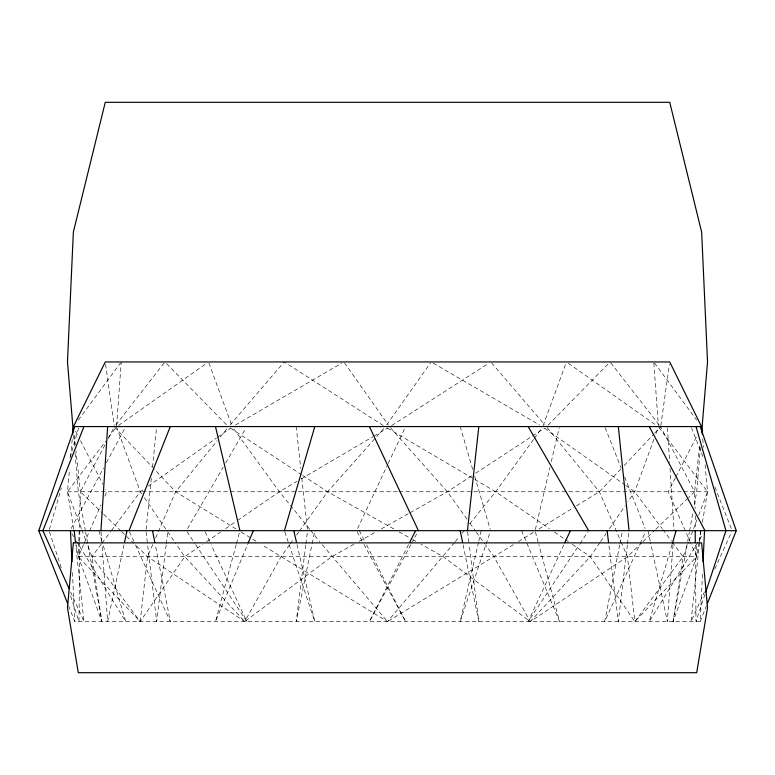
<?xml version="1.0" encoding="UTF-8"?>
<svg xmlns="http://www.w3.org/2000/svg" width="775" height="775" viewBox="0 0 775 775"><rect width="100%" height="100%" fill="white"/><g stroke="black" fill="none" stroke-linecap="round" stroke-linejoin="round"><path stroke-width="0.58" stroke-dasharray="3.88 2.91" d="M79.718 542.626L78.992 621.54L70.012 594.28M79.728 541.425L79.825 530.672M78.779 542.248L78.304 556.663L101.903 621.579L91.915 556.663L86.442 542.122M78.817 541.037L80.406 491.757L75.96 450.895M68.558 605.837L74.788 621.54L700.212 621.54L702.547 572.522M116.618 425.649L121.229 361.944M673 545.019L667.362 621.54L650.525 542.471M700.406 447.282L696.696 491.757L693.877 507.238M73.78 529.528L67.473 491.757L69.547 468.923M70.632 456.901L72.259 438.873M146.068 529.47L151.367 478.02M152.481 467.248L156.55 427.761M699.515 542.626L691.029 621.54L704.398 591.984M699.641 541.425L700.803 530.672M699.563 446.08L694.594 491.757L695.136 508.584M627.363 545.019L618.324 621.54L608.869 545.019M627.508 543.817L628.922 531.863M166.131 545.019L156.676 621.54L147.638 545.019M166.276 543.817L167.749 531.863M305.757 545.019L296.205 621.54L311.918 544.835M305.902 543.817L307.394 531.863M660.823 425.669L669.406 364.298M699.06 542.51L696.696 556.663L673.097 621.579L683.085 556.663L688.558 542.122M699.253 541.328L701.423 528.347M702.402 522.447L707.527 491.757L704.911 462.907M673.097 621.579L689.333 532.251M689.547 531.059L693.015 512.004M619.719 544.835L604.713 621.54L639.52 544.903M619.952 543.653L622.257 531.844M312.16 543.653L314.573 531.844M123.971 544.835L107.638 621.54L102 545.019M478.514 542.316L460.195 621.54L490.197 531.805M478.785 541.153L481.207 530.672M535.36 529.499L549.911 467.509M551.287 461.658L559.25 427.732M236.152 544.651L215.479 621.54L247.797 543.963M236.472 543.488L239.601 531.834M49.397 529.509L61.361 487.872M70.012 457.793L78.992 426.57M672.051 544.476L649.276 621.54L703.119 533.733M704.988 594.28L696.008 621.54L695.301 545.019M543.081 425.727L566.05 363.058M653.955 439.163L634.706 491.757L627.866 501.745M656.008 433.564L658.053 427.974M688.985 540.998L693.199 529.809M693.615 528.686L696.987 519.734M698.672 515.259L707.527 491.757L658.469 426.851M700.212 621.54L706.442 605.837M152.782 544.563L147.55 556.663L140.168 621.579L78.304 556.663L76.337 544.864M155.639 537.966L175.625 491.757L217.194 440.762M83.613 544.563L78.304 556.663L696.696 556.663L696.299 544.651M84.097 543.469L100.983 504.961M104.848 496.155L106.776 491.757L105.681 489.635M640.014 543.808L645.488 531.766M714.802 568.986L731.639 531.766M563.774 544.903L528.192 621.54L579.361 544.651M357.585 528.502L387.713 464.516M388.227 463.431L405.073 427.655M408.551 544.563L369.413 621.54L411.021 544.408M675.345 477.923L668.224 491.757L689.934 541.27M675.897 476.858L696.715 436.432M104.887 444.937L80.406 491.757L102.784 513.399M108.219 438.553L113.789 427.916M71.145 528.54L103.55 467.993M106.398 462.685L124.591 428.691M411.593 543.352L417.861 531.727M187.54 528.589L223.219 467.17M225.641 463.004L245.597 428.643M580.029 543.653L588.002 531.669M599.84 542.684L590.279 556.663L530.294 621.579L443.135 556.663L421.077 544.273M600.528 541.686L605.992 533.704M609.412 528.705L625.134 505.736M386.696 424.884L430.493 362.923M289.54 544.864L281.083 556.663L244.706 621.579L147.55 556.663L134.637 544.186M290.247 543.885L293.773 538.964M296.593 535.031L298.704 532.076M299.412 531.098L327.612 491.757L385.311 426.851M533.549 439.444L495.642 491.757L469.766 523.745M534.256 438.476L541.977 427.819M78.352 420.069L120.513 362.913M101.302 544.069L91.915 556.663L140.168 621.579L184.721 556.663L202.653 544.37M102.029 543.101L110.689 531.476M111.416 530.507L140.294 491.757L143.268 489.664M81.385 528.686L67.473 491.757L105.71 441.169M108.597 437.352L115.814 427.81M115.833 424.942L164.92 361.944M454.547 542.558L387.5 621.579L261.63 544.689M455.312 541.618L459.11 536.91M462.162 533.152L464.438 530.333M220.216 437.052L227.773 427.781M230.097 425.02L284.222 361.944L383.286 425.552M620.911 468.952L599.375 491.757L574.808 506.879M624.224 465.446L654.032 433.864M654.865 432.993L660.658 426.851L694.594 491.757L688.568 497.589M548.148 425.146L610.08 361.944M642.087 542.519L627.45 556.663L530.294 621.579L493.917 556.663L485.46 544.864M642.95 541.686L655.001 530.042M655.863 529.209L687.706 498.412M118.517 425.456L206.567 363.339M148.209 486.177L216.496 438.02M217.484 437.323L230.349 428.246M206.644 541.638L220.584 532.067M225.564 528.657L236.52 521.139M237.518 520.451L279.358 491.757L297.048 481.353M471.655 475.86L447.388 491.757L409.588 513.002M475.705 473.215L544.447 428.178M391.714 425.552L488.754 363.243M513.37 544.689L387.5 621.579L320.453 542.558M518.494 541.541L533.849 532.086M538.964 528.938L573.781 507.509M301.213 478.902L373.037 436.645M374.083 436.034L387.607 428.071M235.455 425.029L341.727 363.155M353.923 544.273L331.865 556.663L244.706 621.579L184.721 556.663L176.526 544.68M359.174 541.328L375.972 531.882M381.232 528.938L408.532 513.592M67.473 491.757L397.827 491.757M399.038 491.757L682.542 491.757M683.647 491.757L707.527 491.757M393.768 528.938L327.612 491.757L302.337 475.201M399.028 531.882L411.622 538.964M412.678 539.555L415.826 541.328M433.273 363.155L539.545 425.029M387.393 428.071L473.787 478.902M474.823 479.512L495.642 491.757L549.436 528.657M236.036 528.938L175.625 491.757L153.266 468.081M241.151 532.086L256.506 541.541M230.553 428.178L301.32 474.542M554.416 532.067L564.374 538.906M565.372 539.584L568.356 541.638M572.347 544.37L590.279 556.663L634.832 621.579L696.696 556.663L690.418 542.364M568.433 363.339L656.483 425.456M544.651 428.246L624.805 484.782M625.793 485.479L634.706 491.757L662.141 528.569M103.647 514.232L120.861 530.875M121.723 531.698L133.775 543.352M166.596 363.649L226.852 425.146M114.342 426.851L152.433 467.199M390.493 427.752L447.388 491.757L467.131 519.298M491.563 362.855L544.903 425.02M547.227 427.781L599.375 491.757L620.794 541.27M309.797 529.383L279.358 491.757L233.023 427.819M310.562 530.333L319.688 541.618M610.816 362.894L659.167 424.942M662.867 529.538L671.528 541.163M672.254 542.132L683.085 556.663L634.832 621.579L627.45 556.663L621.269 542.364M654.488 362.913L696.648 420.069M469.95 523.232L475.588 531.098M476.296 532.076L484.753 543.885M344.507 362.923L388.304 424.884M141.66 493.752L140.294 491.757L116.531 426.851M144.402 497.753L166.954 530.701M167.632 531.698L175.838 543.682M186.998 531.669L194.971 543.653M195.639 544.651L246.808 621.54L211.226 544.903M71.881 533.733L73.761 536.794M76.27 540.882L125.724 621.54L102.271 542.171M357.139 531.727L363.407 543.352M363.979 544.408L405.587 621.54L365.354 542.432M75.543 431.103L78.285 436.432M80.474 440.684L102.939 484.307M359.377 530.672L364.812 541.357M205.133 531.766L210.722 543.808M129.512 531.766L134.986 543.808M135.48 544.903L170.287 621.54L155.281 544.835M70.602 591.984L83.971 621.54L75.737 545.019M521.672 530.672L559.521 621.54L538.848 544.651M605.159 427.684L621.133 467.984M624.679 476.935L645.1 528.434M691.465 427.684L703.4 457.909M714.899 487.01L731.251 528.434M81.801 529.809L86.015 540.998M208.95 363.058L232.326 426.851M284.803 531.805L314.805 621.54L297.028 544.651M49.435 531.805L61.409 568.153M98.871 530.672L101.932 541.018M460.195 426.57L472.682 469.359M474.717 476.305L490.236 529.509M535.399 531.834L538.528 543.488M648.007 530.672L650.273 541.289M463.082 544.835L478.795 621.54L469.243 545.019M85.453 531.059L78.304 491.757L75.097 453.298M85.667 532.251L101.903 621.579M105.594 364.298L114.177 425.669M467.606 531.863L469.098 543.817M146.078 531.863L147.492 543.817M296.205 426.57L300.768 468.449M301.814 478.02L307.413 529.47M74.264 435.269L75.311 444.879M702.741 438.873L703.497 447.282M73.596 435.269L74.497 446.08M101.031 531.863L101.913 543.817M653.858 363.146L658.382 425.649M667.44 427.761L669.668 462.462M670.055 468.449L674.056 530.672M72.453 572.522L74.788 621.54M695.369 515.801L695.795 529.025"/><path stroke-width="1.16" d="M703.061 561.759L704.543 530.672M100.944 530.672L107.638 426.57M701.704 431.656L707.527 361.944L701.646 232.122L669.736 102.31L105.264 102.31L73.354 232.122L67.473 361.944L73.296 431.656M72.695 434.058L73.237 428.052M467.451 530.672L478.795 426.57M124.475 542.471L126.993 530.672M284.425 530.672L314.805 426.57M672.39 543.323L676.129 530.672M705.734 592.003L725.942 530.672L696.008 426.57M67.667 603.589L38.75 530.672L74.788 426.57L700.212 426.57L736.25 530.672L707.333 603.589M83.971 426.57L42.867 530.672L69.111 588.69M129.018 530.672L170.287 426.57M248.252 542.858L253.328 530.672M564.791 542.713L570.381 530.672M73.354 426.851L105.264 361.944L669.736 361.944L701.646 426.851M409.646 542.432L415.623 530.672M38.75 530.672L736.25 530.672M528.192 426.57L588.661 530.672M649.276 426.57L704.998 530.672M369.413 426.57L418.432 530.672M215.479 426.57L239.911 530.672M293.793 530.672L296.486 542.316M460.185 530.672L462.607 542.471M152.51 530.672L154.826 542.471M607.096 530.672L608.578 542.626M74.197 530.672L75.485 542.626M618.324 426.57L629.058 530.672M701.762 428.052L702.305 434.058M70.457 530.672L71.939 561.759M695.175 530.672L695.282 542.626M73.354 542.878L67.473 607.784L78.304 672.69L696.696 672.69L707.527 607.784L701.646 542.878L73.354 542.878"/></g></svg>
